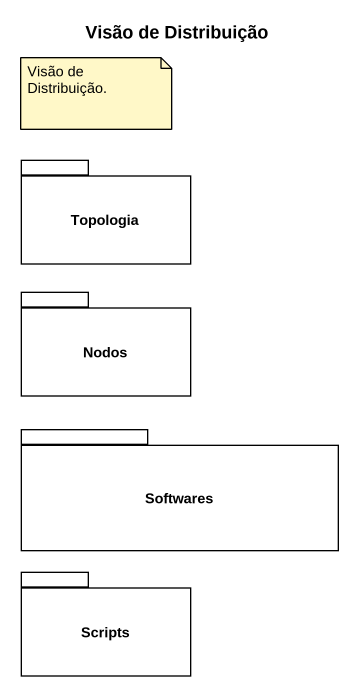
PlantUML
@startuml
title Visão de Distribuição
package Topologia {
}
package Nodos {
}
package Softwares {
}
package Scripts {
}
note as N1
  Visão de Distribuição.
end note
@enduml
